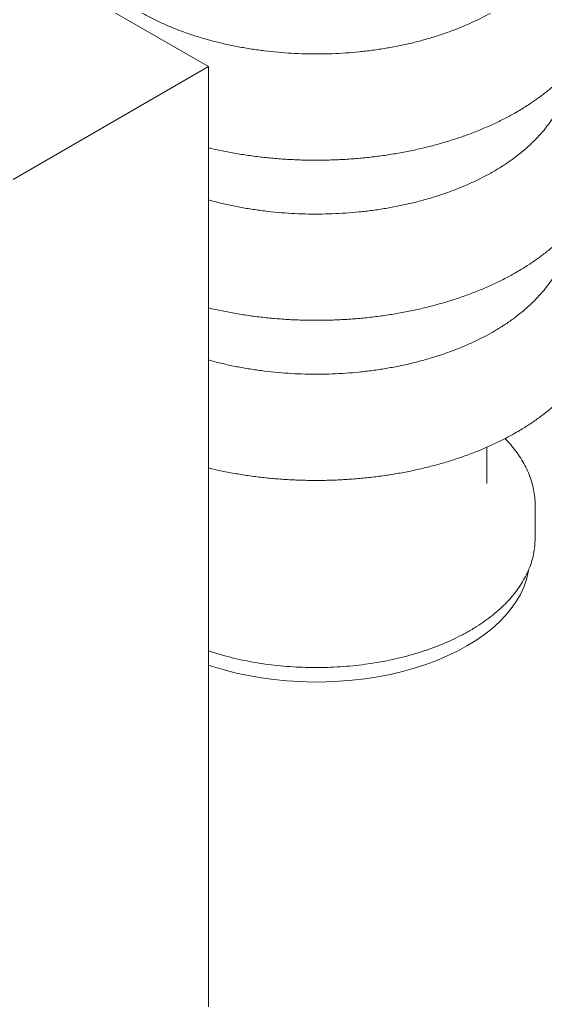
# Model space of a CAD drawing. Header units: millimetres. Extents: x 30710 to 48779, y -19256 to -8564.
# Drawn here: x 39361.8 to 39589.9, y -14835.3 to -14410.1 of the extents above; entities that cross this region are included whole.
import ezdxf

# ---------------------------------------------------------------- set-up
doc = ezdxf.new("R2010")
doc.units = ezdxf.units.MM
doc.header["$LTSCALE"] = 10
doc.layers.add('粗实线', color=4, linetype='Continuous', lineweight=18)

msp = doc.modelspace()

# ---------------------------------------------------------------- linework, layer by layer
at = {"layer": '粗实线'}
for p, q in [((39443.708, -14430.539), (39327.409, -14363.401)), ((39293.801, -14517.078), (39443.708, -14430.539)), ((39443.708, -14430.539), (39443.708, -14985.786)), ((39564.478, -14611.187), (39564.48, -14595.513)), ((39585.478, -14620.828), (39585.477, -14620.572)), ((39585.478, -14634.912), (39585.478, -14620.828))]:
    msp.add_line(p, q, dxfattribs=at)
for points in [[(39585.158, -14639.411), (39585.343, -14637.838), (39585.478, -14634.912)], [(39582.578, -14648.854), (39582.441, -14649.64), (39581.654, -14652.897), (39580.521, -14656.12), (39579.047, -14659.297), (39577.236, -14662.415), (39575.097, -14665.463), (39572.636, -14668.43), (39569.864, -14671.303), (39566.79, -14674.072), (39563.428, -14676.727), (39559.788, -14679.257), (39555.886, -14681.653), (39551.735, -14683.906), (39547.352, -14686.007), (39542.753, -14687.948), (39537.956, -14689.723), (39532.979, -14691.323), (39527.841, -14692.744), (39522.561, -14693.979), (39517.159, -14695.024), (39511.656, -14695.875), (39506.073, -14696.529), (39500.43, -14696.983), (39494.75, -14697.236), (39489.054, -14697.287), (39483.363, -14697.135), (39477.699, -14696.781), (39472.083, -14696.227), (39466.537, -14695.474), (39461.083, -14694.525), (39455.739, -14693.385), (39450.527, -14692.056), (39445.467, -14690.545), (39443.708, -14689.965)]]:
    msp.add_lwpolyline(points, dxfattribs=at)
for points, knots in [([(39577.432, -14450.194), (39578.233, -14449.723), (39580.548, -14448.365), (39584.206, -14446.007), (39588.319, -14443.08), (39592.183, -14440.018), (39595.788, -14436.831), (39599.12, -14433.527), (39602.171, -14430.115), (39604.928, -14426.606), (39607.382, -14423.011), (39609.527, -14419.342), (39611.357, -14415.611), (39612.867, -14411.833), (39614.055, -14408.018), (39614.921, -14404.181), (39615.466, -14400.33), (39615.692, -14396.477), (39615.6, -14392.63), (39615.193, -14388.798), (39614.472, -14384.989), (39613.439, -14381.212), (39612.097, -14377.473), (39610.446, -14373.78), (39608.49, -14370.14), (39606.219, -14366.567), (39604.017, -14363.504), (39602.461, -14361.678), (39601.865, -14360.98)], [0, 0, 0, 0, 2.3404806, 6.7620967, 11.185764, 15.6078559, 20.0256525, 24.4357274, 28.8339925, 33.215869, 37.5766143, 41.9118049, 46.217926, 50.4929685, 54.7369109, 58.9519757, 63.1426025, 67.3151489, 71.4773734, 75.6369502, 79.8004788, 83.9761581, 88.1710888, 92.390744, 96.6386159, 100.9160818, 105.2225114, 107.889871, 107.889871, 107.889871, 107.889871]), ([(39380.48, -14362.551), (39380.522, -14363.164), (39380.646, -14364.961), (39381.195, -14367.926), (39382.1, -14371.431), (39383.332, -14374.9), (39384.869, -14378.324), (39386.712, -14381.695), (39388.857, -14385.002), (39391.301, -14388.236), (39394.036, -14391.387), (39397.054, -14394.444), (39400.347, -14397.396), (39403.903, -14400.235), (39407.71, -14402.952), (39411.757, -14405.538), (39416.03, -14407.986), (39420.515, -14410.29), (39425.199, -14412.444), (39430.068, -14414.442), (39435.107, -14416.28), (39440.301, -14417.952), (39445.637, -14419.456), (39451.098, -14420.788), (39456.669, -14421.944), (39462.335, -14422.922), (39468.08, -14423.719), (39473.887, -14424.334), (39479.74, -14424.764), (39485.624, -14425.01), (39491.52, -14425.07), (39497.414, -14424.944), (39503.289, -14424.633), (39509.127, -14424.137), (39514.913, -14423.458), (39520.631, -14422.597), (39526.264, -14421.556), (39531.797, -14420.338), (39537.214, -14418.946), (39542.501, -14417.382), (39547.642, -14415.651), (39552.623, -14413.757), (39557.43, -14411.703), (39561.965, -14409.532), (39565.231, -14407.798), (39566.962, -14406.808), (39567.343, -14406.59)], [0, 0, 0, 0, 2.5345132, 7.4319231, 12.3397852, 17.2662202, 22.217333, 27.1967495, 32.2055216, 37.242389, 42.304317, 47.3871732, 52.4863947, 57.5975311, 62.7166091, 67.8403198, 72.9660653, 78.0914851, 83.2153166, 88.3368088, 93.4555446, 98.5713564, 103.6842578, 108.7943916, 113.9019904, 119.0073481, 124.1107988, 129.2127036, 134.3134401, 139.4133967, 144.5129685, 149.6125546, 154.7124664, 159.8130642, 164.9147522, 170.0179336, 175.1230074, 180.2303636, 185.3403765, 190.4533924, 195.5697141, 200.6895765, 205.8131138, 210.9403144, 215.7990867, 217.1680318, 217.1680318, 217.1680318, 217.1680318]), ([(39567.343, -14475.996), (39568.088, -14475.558), (39570.242, -14474.293), (39573.634, -14472.092), (39577.432, -14469.355), (39580.978, -14466.489), (39584.262, -14463.506), (39587.272, -14460.412), (39589.998, -14457.218), (39592.43, -14453.934), (39594.558, -14450.572), (39596.376, -14447.144), (39597.877, -14443.665), (39599.065, -14440.145), (39599.91, -14436.598), (39600.381, -14433.856), (39600.465, -14432.297), (39600.484, -14431.931)], [0, 0, 0, 0, 2.2202207, 6.4222145, 10.6259646, 14.828522, 19.027634, 23.2204114, 27.4033591, 31.5725352, 35.7238732, 39.8536728, 43.9592094, 48.0393464, 52.095003, 56.1293431, 57.3676995, 57.3676995, 57.3676995, 57.3676995]), ([(39577.432, -14519.6), (39578.233, -14519.129), (39580.548, -14517.771), (39584.206, -14515.413), (39588.319, -14512.486), (39592.183, -14509.424), (39595.788, -14506.237), (39599.12, -14502.933), (39602.171, -14499.521), (39604.928, -14496.012), (39607.382, -14492.417), (39609.527, -14488.748), (39611.357, -14485.017), (39612.867, -14481.239), (39614.055, -14477.424), (39614.921, -14473.587), (39615.466, -14469.736), (39615.692, -14465.883), (39615.6, -14462.036), (39615.193, -14458.204), (39614.472, -14454.395), (39613.439, -14450.618), (39612.097, -14446.879), (39610.445, -14443.186), (39608.49, -14439.546), (39606.219, -14435.973), (39604.028, -14432.923), (39602.482, -14431.11), (39601.898, -14430.425)], [0, 0, 0, 0, 2.3404502, 6.7620088, 11.1856184, 15.6076529, 20.0253919, 24.4354095, 28.8336174, 33.2154369, 37.5761254, 41.9112596, 46.2173246, 50.4923115, 54.7361988, 58.9512087, 63.141781, 67.3142731, 71.4764434, 75.6359661, 79.7994405, 83.9750655, 88.1699416, 92.389542, 96.6373585, 100.9147688, 105.2211424, 107.8389972, 107.8389972, 107.8389972, 107.8389972]), ([(39443.708, -14465.706), (39443.976, -14465.774), (39446.175, -14466.332), (39450.416, -14467.212), (39456.42, -14468.331), (39462.518, -14469.251), (39468.681, -14469.993), (39474.898, -14470.549), (39481.153, -14470.919), (39487.431, -14471.103), (39493.716, -14471.1), (39499.992, -14470.911), (39506.246, -14470.535), (39512.461, -14469.973), (39518.622, -14469.227), (39524.714, -14468.298), (39530.723, -14467.188), (39536.633, -14465.898), (39542.431, -14464.432), (39548.101, -14462.793), (39553.631, -14460.982), (39559.007, -14459.005), (39564.215, -14456.864), (39569.238, -14454.561), (39573.644, -14452.332), (39576.308, -14450.828), (39577.432, -14450.194)], [0, 0, 0, 0, 0.8370765, 6.8532165, 12.8659392, 18.8756905, 24.8829575, 30.8882548, 36.8921146, 42.8950807, 48.897704, 54.9005376, 60.9039571, 66.9085234, 72.914797, 78.9233362, 84.9346926, 90.9494046, 96.967988, 102.9909214, 109.018625, 115.0514323, 121.0895495, 127.1330022, 133.1815645, 137.5979431, 137.5979431, 137.5979431, 137.5979431]), ([(39443.708, -14488.284), (39444.356, -14488.47), (39446.776, -14489.163), (39451.103, -14490.187), (39456.668, -14491.352), (39462.335, -14492.327), (39468.079, -14493.125), (39473.887, -14493.739), (39479.74, -14494.17), (39485.624, -14494.416), (39491.52, -14494.476), (39497.414, -14494.35), (39503.289, -14494.039), (39509.127, -14493.543), (39514.913, -14492.864), (39520.631, -14492.003), (39526.264, -14490.962), (39531.797, -14489.744), (39537.214, -14488.352), (39542.501, -14486.788), (39547.642, -14485.057), (39552.623, -14483.163), (39557.43, -14481.109), (39561.965, -14478.938), (39565.231, -14477.204), (39566.962, -14476.214), (39567.343, -14475.996)], [0, 0, 0, 0, 2.0633176, 7.6996556, 13.3331976, 18.9642675, 24.5932343, 30.2204959, 35.8464689, 41.4715817, 47.0962701, 52.7209742, 58.3460376, 63.9718576, 69.5988802, 75.2275498, 80.8583067, 86.4915811, 92.1277857, 97.7673026, 103.4104656, 109.0575339, 114.7086556, 120.3638178, 125.7229109, 127.23282, 127.23282, 127.23282, 127.23282]), ([(39567.343, -14545.402), (39568.088, -14544.964), (39570.242, -14543.699), (39573.634, -14541.498), (39577.432, -14538.761), (39580.978, -14535.895), (39584.262, -14532.912), (39587.272, -14529.818), (39589.998, -14526.624), (39592.43, -14523.34), (39594.558, -14519.978), (39596.376, -14516.55), (39597.877, -14513.07), (39599.065, -14509.551), (39599.91, -14506.004), (39600.381, -14503.262), (39600.465, -14501.703), (39600.484, -14501.337)], [0, 0, 0, 0, 2.2202207, 6.4222145, 10.6259646, 14.828522, 19.027634, 23.2204114, 27.4033591, 31.5725352, 35.7238732, 39.8536728, 43.9592094, 48.0393464, 52.095003, 56.1293431, 57.3676995, 57.3676995, 57.3676995, 57.3676995]), ([(39577.432, -14589.006), (39578.233, -14588.535), (39580.548, -14587.177), (39584.206, -14584.819), (39588.319, -14581.892), (39592.183, -14578.83), (39595.788, -14575.643), (39599.12, -14572.339), (39602.171, -14568.927), (39604.928, -14565.418), (39607.382, -14561.823), (39609.527, -14558.154), (39611.357, -14554.423), (39612.867, -14550.645), (39614.055, -14546.83), (39614.921, -14542.993), (39615.466, -14539.142), (39615.692, -14535.289), (39615.6, -14531.442), (39615.193, -14527.61), (39614.472, -14523.801), (39613.439, -14520.024), (39612.097, -14516.285), (39610.446, -14512.592), (39608.49, -14508.952), (39606.219, -14505.379), (39604.017, -14502.316), (39602.461, -14500.49), (39601.865, -14499.792)], [0, 0, 0, 0, 2.3404806, 6.7620967, 11.185764, 15.6078559, 20.0256525, 24.4357274, 28.8339925, 33.215869, 37.5766143, 41.9118049, 46.217926, 50.4929685, 54.7369109, 58.9519757, 63.1426025, 67.3151489, 71.4773734, 75.6369502, 79.8004788, 83.9761581, 88.1710888, 92.390744, 96.6386159, 100.9160818, 105.2225114, 107.889871, 107.889871, 107.889871, 107.889871]), ([(39443.708, -14535.112), (39443.976, -14535.18), (39446.175, -14535.738), (39450.416, -14536.618), (39456.42, -14537.737), (39462.518, -14538.657), (39468.681, -14539.399), (39474.898, -14539.955), (39481.153, -14540.325), (39487.431, -14540.509), (39493.716, -14540.506), (39499.992, -14540.317), (39506.246, -14539.941), (39512.461, -14539.379), (39518.622, -14538.633), (39524.714, -14537.704), (39530.723, -14536.594), (39536.633, -14535.304), (39542.431, -14533.838), (39548.101, -14532.199), (39553.631, -14530.388), (39559.007, -14528.411), (39564.215, -14526.27), (39569.238, -14523.967), (39573.644, -14521.738), (39576.308, -14520.234), (39577.432, -14519.6)], [0, 0, 0, 0, 0.8370765, 6.8532165, 12.8659392, 18.8756905, 24.8829575, 30.8882548, 36.8921146, 42.8950807, 48.897704, 54.9005376, 60.9039571, 66.9085234, 72.914797, 78.9233362, 84.9346926, 90.9494046, 96.967988, 102.9909214, 109.018625, 115.0514323, 121.0895495, 127.1330022, 133.1815645, 137.5979431, 137.5979431, 137.5979431, 137.5979431]), ([(39443.708, -14557.69), (39444.356, -14557.876), (39446.776, -14558.569), (39451.103, -14559.593), (39456.668, -14560.758), (39462.335, -14561.733), (39468.079, -14562.531), (39473.887, -14563.145), (39479.74, -14563.576), (39485.624, -14563.822), (39491.52, -14563.882), (39497.414, -14563.756), (39503.289, -14563.445), (39509.127, -14562.949), (39514.913, -14562.27), (39520.631, -14561.409), (39526.264, -14560.368), (39531.797, -14559.15), (39537.214, -14557.758), (39542.501, -14556.194), (39547.642, -14554.463), (39552.623, -14552.568), (39557.43, -14550.515), (39561.965, -14548.344), (39565.231, -14546.61), (39566.962, -14545.62), (39567.343, -14545.402)], [0, 0, 0, 0, 2.0633176, 7.6996556, 13.3331976, 18.9642675, 24.5932343, 30.2204959, 35.8464689, 41.4715817, 47.0962701, 52.7209742, 58.3460376, 63.9718576, 69.5988802, 75.2275498, 80.8583067, 86.4915811, 92.1277857, 97.7673026, 103.4104656, 109.0575339, 114.7086556, 120.3638178, 125.7229109, 127.23282, 127.23282, 127.23282, 127.23282]), ([(39443.708, -14604.518), (39443.976, -14604.586), (39446.175, -14605.144), (39450.416, -14606.024), (39456.42, -14607.143), (39462.518, -14608.063), (39468.681, -14608.805), (39474.898, -14609.361), (39481.153, -14609.731), (39487.431, -14609.915), (39493.716, -14609.912), (39499.992, -14609.723), (39506.246, -14609.347), (39512.461, -14608.785), (39518.622, -14608.039), (39524.714, -14607.11), (39530.723, -14606), (39536.633, -14604.71), (39542.431, -14603.244), (39548.101, -14601.605), (39553.631, -14599.794), (39559.007, -14597.816), (39564.215, -14595.676), (39569.238, -14593.373), (39573.644, -14591.144), (39576.308, -14589.64), (39577.432, -14589.006)], [0, 0, 0, 0, 0.8370765, 6.8532165, 12.8659392, 18.8756905, 24.8829575, 30.8882548, 36.8921146, 42.8950807, 48.897704, 54.9005376, 60.9039571, 66.9085234, 72.914797, 78.9233362, 84.9346926, 90.9494046, 96.967988, 102.9909214, 109.018625, 115.0514323, 121.0895495, 127.1330022, 133.1815645, 137.5979431, 137.5979431, 137.5979431, 137.5979431]), ([(39585.448, -14620.545), (39585.435, -14619.709), (39585.407, -14617.765), (39584.99, -14614.724), (39584.263, -14611.437), (39583.215, -14608.185), (39581.862, -14604.976), (39580.2, -14601.82), (39578.24, -14598.724), (39575.965, -14595.708), (39573.995, -14593.379), (39572.695, -14592.097), (39572.346, -14591.753)], [0, 0, 0, 0, 2.6437344, 6.1480235, 9.6568722, 13.1784334, 16.7192827, 20.2837863, 23.8738198, 27.4888759, 31.1265159, 32.4601897, 32.4601897, 32.4601897, 32.4601897]), ([(39557.032, -14675.065), (39557.717, -14674.662), (39559.702, -14673.495), (39562.814, -14671.459), (39566.278, -14668.923), (39569.487, -14666.264), (39572.432, -14663.494), (39575.1, -14660.621), (39577.482, -14657.657), (39579.567, -14654.611), (39581.348, -14651.496), (39582.821, -14648.326), (39583.966, -14645.111), (39584.742, -14642.229), (39585, -14640.413), (39585.103, -14639.69)], [0, 0, 0, 0, 2.0389611, 5.9038841, 9.7701928, 13.6356496, 17.4985442, 21.3566395, 25.2071959, 29.0471167, 32.8732575, 36.6829069, 40.4743805, 44.2475933, 46.7465136, 46.7465136, 46.7465136, 46.7465136]), ([(39443.708, -14683.789), (39444.233, -14683.97), (39446.335, -14684.693), (39450.171, -14685.793), (39455.196, -14687.081), (39460.347, -14688.184), (39465.594, -14689.114), (39470.923, -14689.864), (39476.316, -14690.433), (39481.755, -14690.819), (39487.223, -14691.021), (39492.701, -14691.038), (39498.171, -14690.871), (39503.617, -14690.52), (39509.019, -14689.985), (39514.361, -14689.269), (39519.625, -14688.374), (39524.793, -14687.301), (39529.849, -14686.055), (39534.776, -14684.64), (39539.558, -14683.057), (39544.181, -14681.315), (39548.623, -14679.413), (39552.941, -14677.346), (39555.652, -14675.834), (39557.032, -14675.065)], [0, 0, 0, 0, 1.7371039, 6.9586619, 12.1780665, 17.3954915, 22.6111684, 27.8253661, 33.0383774, 38.2505096, 43.4620789, 48.673407, 53.8848189, 59.0965433, 64.3088984, 69.522213, 74.7368143, 79.9530245, 85.1711558, 90.3915018, 95.614324, 100.8398332, 106.0681608, 111.2993202, 116.7170588, 116.7170588, 116.7170588, 116.7170588])]:
    msp.add_open_spline(points, degree=3, knots=knots, dxfattribs=at)

doc.saveas('drawing.dxf')
